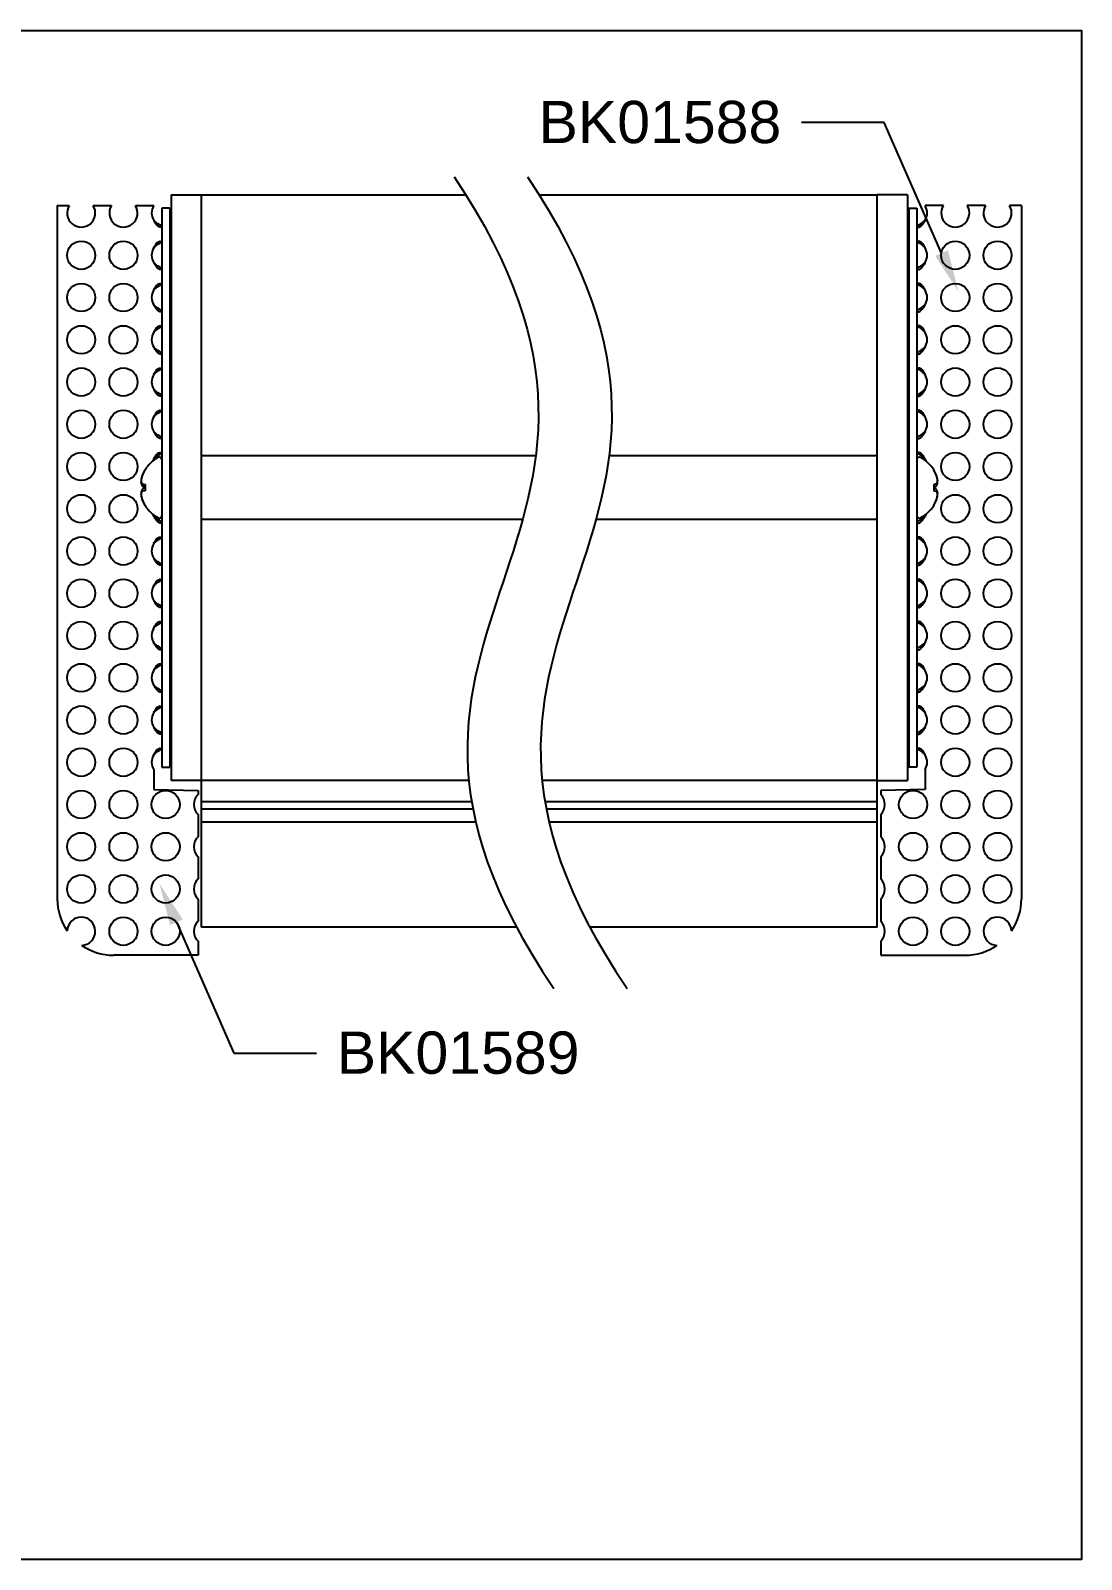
# Model space of a CAD drawing. Extents: x -0.6 to 12.5, y -6.8 to 0.
# Drawn here: x 7.84 to 12.51, y -6.78 to 0 of the extents above; entities that cross this region are included whole.
import ezdxf
from ezdxf import colors
from ezdxf.entities.mleader import LeaderData, LeaderLine
from ezdxf.math import Vec2, Vec3

# ---------------------------------------------------------------- set-up
doc = ezdxf.new("R2010")
doc.units = 0
doc.header["$LTSCALE"] = 0.5
doc.header["$MEASUREMENT"] = 0
for name, color, linetype in [('Brackets', 181, 'CONTINUOUS'), ('Dimension', 10, 'CONTINUOUS'), ('End Cap', 92, 'CONTINUOUS'), ('FAB DWG', 221, 'CONTINUOUS'), ('Hardware', 242, 'CONTINUOUS'), ('Housing', 150, 'CONTINUOUS')]:
    doc.layers.add(name, color=color, linetype=linetype)
doc.layers.add('Text-Unprinted', color=131, linetype='CONTINUOUS', plot=False)
doc.styles.add('LSAD_Standard', font='arial.ttf')

msp = doc.modelspace()

# ---------------------------------------------------------------- linework, layer by layer
at = {"layer": 'Brackets', "transparency": 16777216}
for p, q in [((7.962, -0.7768), (7.962, -3.8534)), ((7.962, -0.7768), (8.0151, -0.7768)), ((8.1214, -0.7768), (8.2026, -0.7768)), ((8.3089, -0.7768), (8.3901, -0.7768)), ((8.462, -0.7883), (8.4261, -0.7883)), ((8.4261, -0.7883), (8.4261, -3.2685)), ((8.462, -0.7883), (8.462, -3.2685)), ((11.7433, -0.7883), (11.7792, -0.7883)), ((11.7433, -0.7883), (11.7433, -3.2685)), ((11.7792, -0.7883), (11.7792, -3.2685)), ((11.8964, -0.7768), (11.8152, -0.7768)), ((12.0839, -0.7768), (12.0027, -0.7768)), ((12.2433, -0.7768), (12.1902, -0.7768)), ((12.2433, -0.7768), (12.2433, -3.8534)), ((8.3901, -3.28), (8.3901, -3.3687)), ((8.4261, -3.2685), (8.462, -3.2685)), ((11.7792, -3.2685), (11.7433, -3.2685)), ((11.8152, -3.28), (11.8152, -3.3687)), ((8.3901, -3.3687), (8.587, -3.3721)), ((8.587, -3.3721), (8.587, -3.39)), ((11.8152, -3.3687), (11.6183, -3.3721)), ((11.6183, -3.3721), (11.6183, -3.39)), ((8.587, -3.4793), (8.587, -3.5775)), ((11.6183, -3.4793), (11.6183, -3.5775)), ((8.587, -3.6668), (8.587, -3.765)), ((11.6183, -3.6668), (11.6183, -3.765)), ((8.587, -3.8543), (8.587, -3.9525)), ((11.6183, -3.8543), (11.6183, -3.9525)), ((8.587, -4.0418), (8.587, -4.1034)), ((11.6183, -4.0418), (11.6183, -4.1034)), ((8.587, -4.1034), (8.212, -4.1034)), ((11.6183, -4.1034), (11.9933, -4.1034))]:
    msp.add_line(p, q, dxfattribs=at)
at = {"layer": 'Brackets', "transparency": 16777216, "flags": 128}
for points in [[(8.3901, -1.9018), (8.3861, -1.9094), (8.3856, -1.9106)], [(11.8152, -1.9018), (11.8192, -1.9094), (11.8197, -1.9106)], [(8.3856, -2.1461), (8.3861, -2.1474), (8.3901, -2.155)], [(11.8197, -2.1461), (11.8192, -2.1474), (11.8152, -2.155)]]:
    msp.add_lwpolyline(points, dxfattribs=at)
at = {"layer": 'Brackets', "transparency": 16777216}
for centre in [(8.0683, -0.9971), (8.2558, -0.9971), (11.9495, -0.9971), (12.137, -0.9971), (8.0683, -1.1846), (8.2558, -1.1846), (11.9495, -1.1846), (12.137, -1.1846), (8.0683, -1.3721), (8.2558, -1.3721), (11.9495, -1.3721), (12.137, -1.3721), (8.0683, -1.5596), (8.2558, -1.5596), (11.9495, -1.5596), (12.137, -1.5596), (8.0683, -1.7471), (8.2558, -1.7471), (11.9495, -1.7471), (12.137, -1.7471), (8.0683, -1.9346), (8.2558, -1.9346), (11.9495, -1.9346), (12.137, -1.9346), (8.0683, -2.1221), (8.2558, -2.1221), (11.9495, -2.1221), (12.137, -2.1221), (8.0683, -2.3096), (8.2558, -2.3096), (11.9495, -2.3096), (12.137, -2.3096), (8.0683, -2.4971), (8.2558, -2.4971), (11.9495, -2.4971), (12.137, -2.4971), (8.0683, -2.6846), (8.2558, -2.6846), (11.9495, -2.6846), (12.137, -2.6846), (8.0683, -2.8721), (8.2558, -2.8721), (11.9495, -2.8721), (12.137, -2.8721), (8.0683, -3.0596), (8.2558, -3.0596), (11.9495, -3.0596), (12.137, -3.0596), (8.0683, -3.2471), (8.2558, -3.2471), (11.9495, -3.2471), (12.137, -3.2471), (8.0683, -3.4346), (8.2558, -3.4346), (8.4433, -3.4346), (11.762, -3.4346), (11.9495, -3.4346), (12.137, -3.4346), (8.0683, -3.6221), (8.2558, -3.6221), (8.4433, -3.6221), (11.762, -3.6221), (11.9495, -3.6221), (12.137, -3.6221), (8.0683, -3.8096), (8.2558, -3.8096), (8.4433, -3.8096), (11.762, -3.8096), (11.9495, -3.8096), (12.137, -3.8096), (8.2558, -3.9971), (8.4433, -3.9971), (11.762, -3.9971), (11.9495, -3.9971)]:
    msp.add_circle(centre, 0.0625, dxfattribs=at)
for centre, radius, start, end in [((8.0683, -0.8096), 0.0625, 148.2552, 31.7448), ((8.2558, -0.8096), 0.0625, 148.2552, 31.7448), ((8.4433, -0.8096), 0.0625, 148.2552, 211.7448), ((11.762, -0.8096), 0.0625, 328.2552, 31.7448), ((11.9495, -0.8096), 0.0625, 148.2552, 31.7448), ((12.137, -0.8096), 0.0625, 148.2552, 31.7448), ((8.4433, -0.9971), 0.0625, 148.2552, 211.7448), ((11.762, -0.9971), 0.0625, 328.2552, 31.7448), ((8.4433, -1.1846), 0.0625, 148.2552, 211.7448), ((11.762, -1.1846), 0.0625, 328.2552, 31.7448), ((8.4433, -1.3721), 0.0625, 148.2552, 211.7448), ((11.762, -1.3721), 0.0625, 328.2552, 31.7448), ((8.4433, -1.5596), 0.0625, 148.2552, 211.7448), ((11.762, -1.5596), 0.0625, 328.2552, 31.7448), ((8.4433, -1.7471), 0.0625, 148.2552, 211.7448), ((11.762, -1.7471), 0.0625, 328.2552, 31.7448), ((8.4433, -2.3096), 0.0625, 148.2552, 211.7448), ((11.762, -2.3096), 0.0625, 328.2552, 31.7448), ((8.4433, -2.4971), 0.0625, 148.2552, 211.7448), ((11.762, -2.4971), 0.0625, 328.2552, 31.7448), ((8.4433, -2.6846), 0.0625, 148.2552, 211.7448), ((11.762, -2.6846), 0.0625, 328.2552, 31.7448), ((8.4433, -2.8721), 0.0625, 148.2552, 211.7448), ((11.762, -2.8721), 0.0625, 328.2552, 31.7448), ((8.4433, -3.0596), 0.0625, 148.2552, 211.7448), ((11.762, -3.0596), 0.0625, 328.2552, 31.7448), ((8.4433, -3.2471), 0.0625, 148.2552, 211.7448), ((11.762, -3.2471), 0.0625, 328.2552, 31.7448), ((8.6308, -3.4346), 0.0625, 134.427, 225.573), ((11.5745, -3.4346), 0.0625, 314.427, 45.573), ((8.6308, -3.6221), 0.0625, 134.427, 225.573), ((11.5745, -3.6221), 0.0625, 314.427, 45.573), ((8.6308, -3.8096), 0.0625, 134.427, 225.573), ((11.5745, -3.8096), 0.0625, 314.427, 45.573), ((8.212, -3.8534), 0.25, 180, 214.43019), ((11.9933, -3.8534), 0.25, 325.56981, 0), ((8.0683, -3.9971), 0.0625, 272.20031, 177.79969), ((12.137, -3.9971), 0.0625, 2.20031, 267.79969), ((8.6308, -3.9971), 0.0625, 134.427, 225.573), ((11.5745, -3.9971), 0.0625, 314.427, 45.573), ((8.212, -3.8534), 0.25, 235.56981, 270), ((11.9933, -3.8534), 0.25, 270, 304.43019)]:
    msp.add_arc(centre, radius, start, end, dxfattribs=at)
for points, knots in [([(8.4257, -0.8667), (8.4223, -0.8651), (8.4102, -0.8594), (8.3986, -0.8496), (8.3901, -0.8425)], [0, 0, 0, 0, 0.2728209, 1, 1, 1, 1]), ([(8.4261, -0.8636), (8.426, -0.8655), (8.4257, -0.8691), (8.4234, -0.8725), (8.4196, -0.8735), (8.4145, -0.8719), (8.4087, -0.8678), (8.3997, -0.8587), (8.3941, -0.8493), (8.3901, -0.8425)], [0, 0, 0, 0, 0.12992, 0.242037, 0.343623, 0.444264, 0.553789, 0.679972, 1, 1, 1, 1]), ([(11.7792, -0.8636), (11.7793, -0.8655), (11.7796, -0.8691), (11.7819, -0.8725), (11.7858, -0.8735), (11.7908, -0.8719), (11.7966, -0.8678), (11.8057, -0.8587), (11.8112, -0.8493), (11.8152, -0.8425)], [0, 0, 0, 0, 0.12992, 0.242037, 0.343623, 0.444264, 0.553789, 0.679972, 1, 1, 1, 1]), ([(11.7796, -0.8667), (11.783, -0.8651), (11.7951, -0.8594), (11.8067, -0.8496), (11.8152, -0.8425)], [0, 0, 0, 0, 0.2728209, 1, 1, 1, 1]), ([(8.3901, -0.9643), (8.3932, -0.9579), (8.3975, -0.949), (8.406, -0.9404), (8.412, -0.9365), (8.4177, -0.9349), (8.4223, -0.9356), (8.4255, -0.9383), (8.4259, -0.9415), (8.4261, -0.9432)], [0, 0, 0, 0, 0.28993, 0.408037, 0.51552, 0.620506, 0.731668, 0.856396, 1, 1, 1, 1]), ([(8.3901, -0.9643), (8.3933, -0.9608), (8.3996, -0.954), (8.4108, -0.9461), (8.4196, -0.9413), (8.4243, -0.9399), (8.4253, -0.9396)], [0, 0, 0, 0, 0.314249, 0.618289, 0.921469, 1, 1, 1, 1]), ([(11.8152, -0.9643), (11.8121, -0.9579), (11.8078, -0.949), (11.7993, -0.9404), (11.7933, -0.9365), (11.7876, -0.9349), (11.783, -0.9356), (11.7798, -0.9383), (11.7794, -0.9415), (11.7792, -0.9432)], [0, 0, 0, 0, 0.28993, 0.408037, 0.51552, 0.620506, 0.731668, 0.856396, 1, 1, 1, 1]), ([(11.8152, -0.9643), (11.812, -0.9608), (11.8057, -0.954), (11.7945, -0.9461), (11.7857, -0.9413), (11.781, -0.9399), (11.7801, -0.9396)], [0, 0, 0, 0, 0.314249, 0.618289, 0.921469, 1, 1, 1, 1]), ([(8.4257, -1.0542), (8.4223, -1.0526), (8.4102, -1.0469), (8.3986, -1.0371), (8.3901, -1.03)], [0, 0, 0, 0, 0.272821, 1, 1, 1, 1]), ([(8.4261, -1.0511), (8.426, -1.053), (8.4257, -1.0566), (8.4234, -1.06), (8.4196, -1.061), (8.4145, -1.0594), (8.4087, -1.0553), (8.3997, -1.0462), (8.3941, -1.0368), (8.3901, -1.03)], [0, 0, 0, 0, 0.12992, 0.242037, 0.343623, 0.444264, 0.553789, 0.679972, 1, 1, 1, 1]), ([(11.7792, -1.0511), (11.7793, -1.053), (11.7796, -1.0566), (11.7819, -1.06), (11.7858, -1.061), (11.7908, -1.0594), (11.7966, -1.0553), (11.8057, -1.0462), (11.8112, -1.0368), (11.8152, -1.03)], [0, 0, 0, 0, 0.12992, 0.242037, 0.343623, 0.444264, 0.553789, 0.679972, 1, 1, 1, 1]), ([(11.7796, -1.0542), (11.783, -1.0526), (11.7951, -1.0469), (11.8067, -1.0371), (11.8152, -1.03)], [0, 0, 0, 0, 0.272821, 1, 1, 1, 1]), ([(8.3901, -1.1518), (8.3932, -1.1454), (8.3975, -1.1365), (8.406, -1.1279), (8.412, -1.124), (8.4177, -1.1224), (8.4223, -1.1231), (8.4255, -1.1258), (8.4259, -1.129), (8.4261, -1.1307)], [0, 0, 0, 0, 0.28993, 0.408037, 0.51552, 0.620506, 0.731668, 0.856396, 1, 1, 1, 1]), ([(8.3901, -1.1518), (8.3933, -1.1483), (8.3996, -1.1415), (8.4108, -1.1336), (8.4196, -1.1288), (8.4243, -1.1274), (8.4253, -1.1271)], [0, 0, 0, 0, 0.314249, 0.618289, 0.921469, 1, 1, 1, 1]), ([(11.8152, -1.1518), (11.8121, -1.1454), (11.8078, -1.1365), (11.7993, -1.1279), (11.7933, -1.124), (11.7876, -1.1224), (11.783, -1.1231), (11.7798, -1.1258), (11.7794, -1.129), (11.7792, -1.1307)], [0, 0, 0, 0, 0.28993, 0.408037, 0.51552, 0.620506, 0.731668, 0.856396, 1, 1, 1, 1]), ([(11.8152, -1.1518), (11.812, -1.1483), (11.8057, -1.1415), (11.7945, -1.1336), (11.7857, -1.1288), (11.781, -1.1274), (11.7801, -1.1271)], [0, 0, 0, 0, 0.314249, 0.618289, 0.921469, 1, 1, 1, 1]), ([(8.4257, -1.2417), (8.4223, -1.2401), (8.4102, -1.2344), (8.3986, -1.2246), (8.3901, -1.2175)], [0, 0, 0, 0, 0.272821, 1, 1, 1, 1]), ([(8.4261, -1.2386), (8.426, -1.2405), (8.4257, -1.2441), (8.4234, -1.2475), (8.4196, -1.2485), (8.4145, -1.2469), (8.4087, -1.2428), (8.3997, -1.2337), (8.3941, -1.2243), (8.3901, -1.2175)], [0, 0, 0, 0, 0.12992, 0.242037, 0.343623, 0.444264, 0.553789, 0.679972, 1, 1, 1, 1]), ([(11.7792, -1.2386), (11.7793, -1.2405), (11.7796, -1.2441), (11.7819, -1.2475), (11.7858, -1.2485), (11.7908, -1.2469), (11.7966, -1.2428), (11.8057, -1.2337), (11.8112, -1.2243), (11.8152, -1.2175)], [0, 0, 0, 0, 0.12992, 0.242037, 0.343623, 0.444264, 0.553789, 0.679972, 1, 1, 1, 1]), ([(11.7796, -1.2417), (11.783, -1.2401), (11.7951, -1.2344), (11.8067, -1.2246), (11.8152, -1.2175)], [0, 0, 0, 0, 0.272821, 1, 1, 1, 1]), ([(8.3901, -1.3393), (8.3932, -1.3329), (8.3975, -1.324), (8.406, -1.3154), (8.412, -1.3115), (8.4177, -1.3099), (8.4223, -1.3106), (8.4255, -1.3133), (8.4259, -1.3165), (8.4261, -1.3182)], [0, 0, 0, 0, 0.28993, 0.408037, 0.51552, 0.620506, 0.731668, 0.856396, 1, 1, 1, 1]), ([(8.3901, -1.3393), (8.3933, -1.3358), (8.3996, -1.329), (8.4108, -1.3211), (8.4196, -1.3163), (8.4243, -1.3149), (8.4253, -1.3146)], [0, 0, 0, 0, 0.3142489, 0.6182886, 0.9214691, 1, 1, 1, 1]), ([(11.8152, -1.3393), (11.8121, -1.3329), (11.8078, -1.324), (11.7993, -1.3154), (11.7933, -1.3115), (11.7876, -1.3099), (11.783, -1.3106), (11.7798, -1.3133), (11.7794, -1.3165), (11.7792, -1.3182)], [0, 0, 0, 0, 0.28993, 0.408037, 0.51552, 0.620506, 0.731668, 0.856396, 1, 1, 1, 1]), ([(11.8152, -1.3393), (11.812, -1.3358), (11.8057, -1.329), (11.7945, -1.3211), (11.7857, -1.3163), (11.781, -1.3149), (11.7801, -1.3146)], [0, 0, 0, 0, 0.3142489, 0.6182886, 0.9214691, 1, 1, 1, 1]), ([(8.4259, -1.4293), (8.4225, -1.4277), (8.4103, -1.422), (8.3986, -1.4121), (8.3901, -1.405)], [0, 0, 0, 0, 0.277449, 1, 1, 1, 1]), ([(8.4261, -1.4261), (8.426, -1.428), (8.4257, -1.4316), (8.4234, -1.435), (8.4196, -1.436), (8.4145, -1.4344), (8.4087, -1.4303), (8.3997, -1.4212), (8.3941, -1.4118), (8.3901, -1.405)], [0, 0, 0, 0, 0.12992, 0.242037, 0.343623, 0.444264, 0.553789, 0.679972, 1, 1, 1, 1]), ([(11.7792, -1.4261), (11.7793, -1.428), (11.7796, -1.4316), (11.7819, -1.435), (11.7858, -1.436), (11.7908, -1.4344), (11.7966, -1.4303), (11.8057, -1.4212), (11.8112, -1.4118), (11.8152, -1.405)], [0, 0, 0, 0, 0.12992, 0.242037, 0.343623, 0.444264, 0.553789, 0.679972, 1, 1, 1, 1]), ([(11.7794, -1.4293), (11.7828, -1.4277), (11.7951, -1.422), (11.8067, -1.4121), (11.8152, -1.405)], [0, 0, 0, 0, 0.277449, 1, 1, 1, 1]), ([(8.3901, -1.5268), (8.3932, -1.5204), (8.3975, -1.5115), (8.406, -1.5029), (8.412, -1.499), (8.4177, -1.4974), (8.4223, -1.4981), (8.4255, -1.5008), (8.4259, -1.504), (8.4261, -1.5057)], [0, 0, 0, 0, 0.28993, 0.408037, 0.51552, 0.620506, 0.731668, 0.856396, 1, 1, 1, 1]), ([(8.3901, -1.5268), (8.3933, -1.5233), (8.3996, -1.5165), (8.4108, -1.5086), (8.4196, -1.5038), (8.4243, -1.5024), (8.4253, -1.5021)], [0, 0, 0, 0, 0.314249, 0.618289, 0.921469, 1, 1, 1, 1]), ([(11.8152, -1.5268), (11.8121, -1.5204), (11.8078, -1.5115), (11.7993, -1.5029), (11.7933, -1.499), (11.7876, -1.4974), (11.783, -1.4981), (11.7798, -1.5008), (11.7794, -1.504), (11.7792, -1.5057)], [0, 0, 0, 0, 0.28993, 0.408037, 0.51552, 0.620506, 0.731668, 0.856396, 1, 1, 1, 1]), ([(11.8152, -1.5268), (11.812, -1.5233), (11.8057, -1.5165), (11.7945, -1.5086), (11.7857, -1.5038), (11.781, -1.5024), (11.7801, -1.5021)], [0, 0, 0, 0, 0.314249, 0.618289, 0.921469, 1, 1, 1, 1]), ([(8.4257, -1.6167), (8.4223, -1.6151), (8.4102, -1.6094), (8.3986, -1.5996), (8.3901, -1.5925)], [0, 0, 0, 0, 0.272821, 1, 1, 1, 1]), ([(8.4261, -1.6136), (8.426, -1.6155), (8.4257, -1.6191), (8.4234, -1.6225), (8.4196, -1.6235), (8.4145, -1.6219), (8.4087, -1.6178), (8.3997, -1.6087), (8.3941, -1.5993), (8.3901, -1.5925)], [0, 0, 0, 0, 0.12992, 0.242037, 0.343623, 0.444264, 0.553789, 0.679972, 1, 1, 1, 1]), ([(11.7792, -1.6136), (11.7793, -1.6155), (11.7796, -1.6191), (11.7819, -1.6225), (11.7858, -1.6235), (11.7908, -1.6219), (11.7966, -1.6178), (11.8057, -1.6087), (11.8112, -1.5993), (11.8152, -1.5925)], [0, 0, 0, 0, 0.12992, 0.242037, 0.343623, 0.444264, 0.553789, 0.679972, 1, 1, 1, 1]), ([(11.7796, -1.6167), (11.783, -1.6151), (11.7951, -1.6094), (11.8067, -1.5996), (11.8152, -1.5925)], [0, 0, 0, 0, 0.272821, 1, 1, 1, 1]), ([(8.3901, -1.7143), (8.3932, -1.7079), (8.3975, -1.699), (8.406, -1.6904), (8.412, -1.6865), (8.4177, -1.6849), (8.4223, -1.6856), (8.4255, -1.6883), (8.4259, -1.6915), (8.4261, -1.6932)], [0, 0, 0, 0, 0.28993, 0.408037, 0.5155201, 0.6205058, 0.731668, 0.8563965, 1, 1, 1, 1]), ([(8.3901, -1.7143), (8.3933, -1.7108), (8.3996, -1.704), (8.4108, -1.6961), (8.4196, -1.6913), (8.4243, -1.6899), (8.4253, -1.6896)], [0, 0, 0, 0, 0.314249, 0.618289, 0.921469, 1, 1, 1, 1]), ([(11.8152, -1.7143), (11.8121, -1.7079), (11.8078, -1.699), (11.7993, -1.6904), (11.7933, -1.6865), (11.7876, -1.6849), (11.783, -1.6856), (11.7798, -1.6883), (11.7794, -1.6915), (11.7792, -1.6932)], [0, 0, 0, 0, 0.28993, 0.408037, 0.5155201, 0.6205058, 0.731668, 0.8563965, 1, 1, 1, 1]), ([(11.8152, -1.7143), (11.812, -1.7108), (11.8057, -1.704), (11.7945, -1.6961), (11.7857, -1.6913), (11.781, -1.6899), (11.7801, -1.6896)], [0, 0, 0, 0, 0.314249, 0.618289, 0.921469, 1, 1, 1, 1]), ([(8.4257, -1.8042), (8.4223, -1.8026), (8.4102, -1.7969), (8.3986, -1.7871), (8.3901, -1.78)], [0, 0, 0, 0, 0.272821, 1, 1, 1, 1]), ([(8.4261, -1.8011), (8.426, -1.803), (8.4257, -1.8066), (8.4234, -1.81), (8.4196, -1.811), (8.4145, -1.8094), (8.4087, -1.8053), (8.3997, -1.7962), (8.3941, -1.7868), (8.3901, -1.78)], [0, 0, 0, 0, 0.12992, 0.242037, 0.343623, 0.444264, 0.553789, 0.679972, 1, 1, 1, 1]), ([(11.7792, -1.8011), (11.7793, -1.803), (11.7796, -1.8066), (11.7819, -1.81), (11.7858, -1.811), (11.7908, -1.8094), (11.7966, -1.8053), (11.8057, -1.7962), (11.8112, -1.7868), (11.8152, -1.78)], [0, 0, 0, 0, 0.12992, 0.242037, 0.343623, 0.444264, 0.553789, 0.679972, 1, 1, 1, 1]), ([(11.7796, -1.8042), (11.783, -1.8026), (11.7951, -1.7969), (11.8067, -1.7871), (11.8152, -1.78)], [0, 0, 0, 0, 0.272821, 1, 1, 1, 1]), ([(8.3901, -1.9018), (8.3932, -1.8954), (8.3975, -1.8865), (8.406, -1.8779), (8.412, -1.874), (8.4177, -1.8724), (8.4223, -1.8731), (8.4255, -1.8758), (8.4259, -1.879), (8.4261, -1.8807)], [0, 0, 0, 0, 0.28993, 0.408037, 0.51552, 0.620506, 0.731668, 0.856396, 1, 1, 1, 1]), ([(8.3901, -1.9018), (8.3933, -1.8983), (8.3996, -1.8915), (8.4108, -1.8836), (8.4196, -1.8788), (8.4243, -1.8774), (8.4253, -1.8771)], [0, 0, 0, 0, 0.314249, 0.618289, 0.921469, 1, 1, 1, 1]), ([(11.8152, -1.9018), (11.8121, -1.8954), (11.8078, -1.8865), (11.7993, -1.8779), (11.7933, -1.874), (11.7876, -1.8724), (11.783, -1.8731), (11.7798, -1.8758), (11.7794, -1.879), (11.7792, -1.8807)], [0, 0, 0, 0, 0.28993, 0.408037, 0.51552, 0.620506, 0.731668, 0.856396, 1, 1, 1, 1]), ([(11.8152, -1.9018), (11.812, -1.8983), (11.8057, -1.8915), (11.7945, -1.8836), (11.7857, -1.8788), (11.781, -1.8774), (11.7801, -1.8771)], [0, 0, 0, 0, 0.314249, 0.618289, 0.921469, 1, 1, 1, 1]), ([(8.4259, -2.1793), (8.4225, -2.1777), (8.4103, -2.172), (8.3986, -2.1621), (8.3901, -2.155)], [0, 0, 0, 0, 0.277449, 1, 1, 1, 1]), ([(8.4261, -2.1761), (8.426, -2.178), (8.4257, -2.1816), (8.4234, -2.185), (8.4196, -2.186), (8.4145, -2.1844), (8.4087, -2.1803), (8.3997, -2.1712), (8.3941, -2.1618), (8.3901, -2.155)], [0, 0, 0, 0, 0.12992, 0.242037, 0.343623, 0.444264, 0.553789, 0.679972, 1, 1, 1, 1]), ([(11.7792, -2.1761), (11.7793, -2.178), (11.7796, -2.1816), (11.7819, -2.185), (11.7858, -2.186), (11.7908, -2.1844), (11.7966, -2.1803), (11.8057, -2.1712), (11.8112, -2.1618), (11.8152, -2.155)], [0, 0, 0, 0, 0.12992, 0.242037, 0.343623, 0.444264, 0.553789, 0.679972, 1, 1, 1, 1]), ([(11.7794, -2.1793), (11.7828, -2.1777), (11.7951, -2.172), (11.8067, -2.1621), (11.8152, -2.155)], [0, 0, 0, 0, 0.277449, 1, 1, 1, 1]), ([(8.3901, -2.2768), (8.3932, -2.2704), (8.3975, -2.2615), (8.406, -2.2529), (8.412, -2.249), (8.4177, -2.2474), (8.4223, -2.2481), (8.4255, -2.2508), (8.4259, -2.254), (8.4261, -2.2557)], [0, 0, 0, 0, 0.28993, 0.408037, 0.51552, 0.620506, 0.731668, 0.856396, 1, 1, 1, 1]), ([(8.3901, -2.2768), (8.3933, -2.2733), (8.3996, -2.2665), (8.4108, -2.2586), (8.4196, -2.2538), (8.4243, -2.2524), (8.4253, -2.2521)], [0, 0, 0, 0, 0.314249, 0.618289, 0.921469, 1, 1, 1, 1]), ([(11.8152, -2.2768), (11.8121, -2.2704), (11.8078, -2.2615), (11.7993, -2.2529), (11.7933, -2.249), (11.7876, -2.2474), (11.783, -2.2481), (11.7798, -2.2508), (11.7794, -2.254), (11.7792, -2.2557)], [0, 0, 0, 0, 0.28993, 0.408037, 0.51552, 0.620506, 0.731668, 0.856396, 1, 1, 1, 1]), ([(11.8152, -2.2768), (11.812, -2.2733), (11.8057, -2.2665), (11.7945, -2.2586), (11.7857, -2.2538), (11.781, -2.2524), (11.7801, -2.2521)], [0, 0, 0, 0, 0.314249, 0.618289, 0.921469, 1, 1, 1, 1]), ([(8.4259, -2.3668), (8.4225, -2.3652), (8.4103, -2.3595), (8.3986, -2.3496), (8.3901, -2.3425)], [0, 0, 0, 0, 0.277449, 1, 1, 1, 1]), ([(8.4261, -2.3636), (8.426, -2.3655), (8.4257, -2.3691), (8.4234, -2.3725), (8.4196, -2.3735), (8.4145, -2.3719), (8.4087, -2.3678), (8.3997, -2.3587), (8.3941, -2.3493), (8.3901, -2.3425)], [0, 0, 0, 0, 0.12992, 0.242037, 0.343623, 0.444264, 0.553789, 0.679972, 1, 1, 1, 1]), ([(11.7792, -2.3636), (11.7793, -2.3655), (11.7796, -2.3691), (11.7819, -2.3725), (11.7858, -2.3735), (11.7908, -2.3719), (11.7966, -2.3678), (11.8057, -2.3587), (11.8112, -2.3493), (11.8152, -2.3425)], [0, 0, 0, 0, 0.12992, 0.242037, 0.343623, 0.444264, 0.553789, 0.679972, 1, 1, 1, 1]), ([(11.7794, -2.3668), (11.7828, -2.3652), (11.7951, -2.3595), (11.8067, -2.3496), (11.8152, -2.3425)], [0, 0, 0, 0, 0.277449, 1, 1, 1, 1]), ([(8.3901, -2.4643), (8.3932, -2.4579), (8.3975, -2.449), (8.406, -2.4404), (8.412, -2.4365), (8.4177, -2.4349), (8.4223, -2.4356), (8.4255, -2.4383), (8.4259, -2.4415), (8.4261, -2.4432)], [0, 0, 0, 0, 0.28993, 0.408037, 0.5155201, 0.6205058, 0.731668, 0.8563965, 1, 1, 1, 1]), ([(8.3901, -2.4643), (8.3933, -2.4608), (8.3996, -2.454), (8.4108, -2.4461), (8.4196, -2.4413), (8.4243, -2.4399), (8.4253, -2.4396)], [0, 0, 0, 0, 0.314249, 0.618289, 0.921469, 1, 1, 1, 1]), ([(11.8152, -2.4643), (11.8121, -2.4579), (11.8078, -2.449), (11.7993, -2.4404), (11.7933, -2.4365), (11.7876, -2.4349), (11.783, -2.4356), (11.7798, -2.4383), (11.7794, -2.4415), (11.7792, -2.4432)], [0, 0, 0, 0, 0.28993, 0.408037, 0.5155201, 0.6205058, 0.731668, 0.8563965, 1, 1, 1, 1]), ([(11.8152, -2.4643), (11.812, -2.4608), (11.8057, -2.454), (11.7945, -2.4461), (11.7857, -2.4413), (11.781, -2.4399), (11.7801, -2.4396)], [0, 0, 0, 0, 0.314249, 0.618289, 0.921469, 1, 1, 1, 1]), ([(8.4259, -2.5543), (8.4225, -2.5527), (8.4103, -2.547), (8.3986, -2.5371), (8.3901, -2.53)], [0, 0, 0, 0, 0.277449, 1, 1, 1, 1]), ([(8.4261, -2.5511), (8.426, -2.553), (8.4257, -2.5566), (8.4234, -2.56), (8.4196, -2.561), (8.4145, -2.5594), (8.4087, -2.5553), (8.3997, -2.5462), (8.3941, -2.5368), (8.3901, -2.53)], [0, 0, 0, 0, 0.12992, 0.242037, 0.343623, 0.444264, 0.553789, 0.679972, 1, 1, 1, 1]), ([(11.7792, -2.5511), (11.7793, -2.553), (11.7796, -2.5566), (11.7819, -2.56), (11.7858, -2.561), (11.7908, -2.5594), (11.7966, -2.5553), (11.8057, -2.5462), (11.8112, -2.5368), (11.8152, -2.53)], [0, 0, 0, 0, 0.12992, 0.242037, 0.343623, 0.444264, 0.553789, 0.679972, 1, 1, 1, 1]), ([(11.7794, -2.5543), (11.7828, -2.5527), (11.7951, -2.547), (11.8067, -2.5371), (11.8152, -2.53)], [0, 0, 0, 0, 0.277449, 1, 1, 1, 1]), ([(8.3901, -2.6518), (8.3932, -2.6454), (8.3975, -2.6365), (8.406, -2.6279), (8.412, -2.624), (8.4177, -2.6224), (8.4223, -2.6231), (8.4255, -2.6258), (8.4259, -2.629), (8.4261, -2.6307)], [0, 0, 0, 0, 0.28993, 0.408037, 0.51552, 0.620506, 0.731668, 0.856396, 1, 1, 1, 1]), ([(8.3901, -2.6518), (8.3933, -2.6483), (8.3996, -2.6415), (8.4108, -2.6336), (8.4196, -2.6288), (8.4243, -2.6274), (8.4253, -2.6271)], [0, 0, 0, 0, 0.314249, 0.618289, 0.921469, 1, 1, 1, 1]), ([(11.8152, -2.6518), (11.8121, -2.6454), (11.8078, -2.6365), (11.7993, -2.6279), (11.7933, -2.624), (11.7876, -2.6224), (11.783, -2.6231), (11.7798, -2.6258), (11.7794, -2.629), (11.7792, -2.6307)], [0, 0, 0, 0, 0.28993, 0.408037, 0.51552, 0.620506, 0.731668, 0.856396, 1, 1, 1, 1]), ([(11.8152, -2.6518), (11.812, -2.6483), (11.8057, -2.6415), (11.7945, -2.6336), (11.7857, -2.6288), (11.781, -2.6274), (11.7801, -2.6271)], [0, 0, 0, 0, 0.314249, 0.618289, 0.921469, 1, 1, 1, 1]), ([(8.4261, -2.7386), (8.426, -2.7405), (8.4257, -2.7441), (8.4234, -2.7475), (8.4196, -2.7485), (8.4145, -2.7469), (8.4087, -2.7428), (8.3997, -2.7337), (8.3941, -2.7243), (8.3901, -2.7175)], [0, 0, 0, 0, 0.1299201, 0.2420367, 0.3436235, 0.4442637, 0.5537893, 0.6799724, 1, 1, 1, 1]), ([(8.4257, -2.7417), (8.4223, -2.7401), (8.4102, -2.7344), (8.3986, -2.7246), (8.3901, -2.7175)], [0, 0, 0, 0, 0.272821, 1, 1, 1, 1]), ([(11.7792, -2.7386), (11.7793, -2.7405), (11.7796, -2.7441), (11.7819, -2.7475), (11.7858, -2.7485), (11.7908, -2.7469), (11.7966, -2.7428), (11.8057, -2.7337), (11.8112, -2.7243), (11.8152, -2.7175)], [0, 0, 0, 0, 0.1299201, 0.2420367, 0.3436235, 0.4442637, 0.5537893, 0.6799724, 1, 1, 1, 1]), ([(11.7796, -2.7417), (11.783, -2.7401), (11.7951, -2.7344), (11.8067, -2.7246), (11.8152, -2.7175)], [0, 0, 0, 0, 0.272821, 1, 1, 1, 1]), ([(8.3901, -2.8393), (8.3932, -2.8329), (8.3975, -2.824), (8.406, -2.8154), (8.412, -2.8115), (8.4177, -2.8099), (8.4223, -2.8106), (8.4255, -2.8133), (8.4259, -2.8165), (8.4261, -2.8182)], [0, 0, 0, 0, 0.28993, 0.408037, 0.51552, 0.620506, 0.731668, 0.856396, 1, 1, 1, 1]), ([(8.3901, -2.8393), (8.3933, -2.8358), (8.3996, -2.829), (8.4108, -2.8211), (8.4196, -2.8163), (8.4243, -2.8149), (8.4253, -2.8146)], [0, 0, 0, 0, 0.314249, 0.618289, 0.921469, 1, 1, 1, 1]), ([(11.8152, -2.8393), (11.8121, -2.8329), (11.8078, -2.824), (11.7993, -2.8154), (11.7933, -2.8115), (11.7876, -2.8099), (11.783, -2.8106), (11.7798, -2.8133), (11.7794, -2.8165), (11.7792, -2.8182)], [0, 0, 0, 0, 0.28993, 0.408037, 0.51552, 0.620506, 0.731668, 0.856396, 1, 1, 1, 1]), ([(11.8152, -2.8393), (11.812, -2.8358), (11.8057, -2.829), (11.7945, -2.8211), (11.7857, -2.8163), (11.781, -2.8149), (11.7801, -2.8146)], [0, 0, 0, 0, 0.314249, 0.618289, 0.921469, 1, 1, 1, 1]), ([(8.4257, -2.9292), (8.4223, -2.9276), (8.4102, -2.9219), (8.3986, -2.9121), (8.3901, -2.905)], [0, 0, 0, 0, 0.2728209, 1, 1, 1, 1]), ([(8.4261, -2.9261), (8.426, -2.928), (8.4257, -2.9316), (8.4234, -2.935), (8.4196, -2.936), (8.4145, -2.9344), (8.4087, -2.9303), (8.3997, -2.9212), (8.3941, -2.9118), (8.3901, -2.905)], [0, 0, 0, 0, 0.12992, 0.242037, 0.343623, 0.444264, 0.553789, 0.679972, 1, 1, 1, 1]), ([(11.7792, -2.9261), (11.7793, -2.928), (11.7796, -2.9316), (11.7819, -2.935), (11.7858, -2.936), (11.7908, -2.9344), (11.7966, -2.9303), (11.8057, -2.9212), (11.8112, -2.9118), (11.8152, -2.905)], [0, 0, 0, 0, 0.12992, 0.242037, 0.343623, 0.444264, 0.553789, 0.679972, 1, 1, 1, 1]), ([(11.7796, -2.9292), (11.783, -2.9276), (11.7951, -2.9219), (11.8067, -2.9121), (11.8152, -2.905)], [0, 0, 0, 0, 0.2728209, 1, 1, 1, 1]), ([(8.3901, -3.0268), (8.3932, -3.0204), (8.3975, -3.0115), (8.406, -3.0029), (8.412, -2.999), (8.4177, -2.9974), (8.4223, -2.9981), (8.4255, -3.0008), (8.4259, -3.004), (8.4261, -3.0057)], [0, 0, 0, 0, 0.28993, 0.408037, 0.51552, 0.620506, 0.731668, 0.856396, 1, 1, 1, 1]), ([(8.3901, -3.0268), (8.3933, -3.0233), (8.3996, -3.0165), (8.4108, -3.0086), (8.4196, -3.0038), (8.4243, -3.0024), (8.4253, -3.0021)], [0, 0, 0, 0, 0.314249, 0.618289, 0.921469, 1, 1, 1, 1]), ([(11.8152, -3.0268), (11.8121, -3.0204), (11.8078, -3.0115), (11.7993, -3.0029), (11.7933, -2.999), (11.7876, -2.9974), (11.783, -2.9981), (11.7798, -3.0008), (11.7794, -3.004), (11.7792, -3.0057)], [0, 0, 0, 0, 0.28993, 0.408037, 0.51552, 0.620506, 0.731668, 0.856396, 1, 1, 1, 1]), ([(11.8152, -3.0268), (11.812, -3.0233), (11.8057, -3.0165), (11.7945, -3.0086), (11.7857, -3.0038), (11.781, -3.0024), (11.7801, -3.0021)], [0, 0, 0, 0, 0.314249, 0.618289, 0.921469, 1, 1, 1, 1]), ([(8.4261, -3.1136), (8.426, -3.1155), (8.4257, -3.1191), (8.4234, -3.1225), (8.4196, -3.1235), (8.4145, -3.1219), (8.4087, -3.1178), (8.3997, -3.1087), (8.3941, -3.0993), (8.3901, -3.0925)], [0, 0, 0, 0, 0.12992, 0.242037, 0.343623, 0.444264, 0.553789, 0.679972, 1, 1, 1, 1]), ([(8.4257, -3.1167), (8.4223, -3.1151), (8.4102, -3.1094), (8.3986, -3.0996), (8.3901, -3.0925)], [0, 0, 0, 0, 0.272821, 1, 1, 1, 1]), ([(11.7792, -3.1136), (11.7793, -3.1155), (11.7796, -3.1191), (11.7819, -3.1225), (11.7858, -3.1235), (11.7908, -3.1219), (11.7966, -3.1178), (11.8057, -3.1087), (11.8112, -3.0993), (11.8152, -3.0925)], [0, 0, 0, 0, 0.12992, 0.242037, 0.343623, 0.444264, 0.553789, 0.679972, 1, 1, 1, 1]), ([(11.7796, -3.1167), (11.783, -3.1151), (11.7951, -3.1094), (11.8067, -3.0996), (11.8152, -3.0925)], [0, 0, 0, 0, 0.272821, 1, 1, 1, 1]), ([(8.3901, -3.2143), (8.3932, -3.2079), (8.3975, -3.199), (8.406, -3.1904), (8.412, -3.1865), (8.4177, -3.1849), (8.4223, -3.1856), (8.4255, -3.1883), (8.4259, -3.1915), (8.4261, -3.1932)], [0, 0, 0, 0, 0.28993, 0.408037, 0.51552, 0.620506, 0.731668, 0.856396, 1, 1, 1, 1]), ([(11.8152, -3.2143), (11.8121, -3.2079), (11.8078, -3.199), (11.7993, -3.1904), (11.7933, -3.1865), (11.7876, -3.1849), (11.783, -3.1856), (11.7798, -3.1883), (11.7794, -3.1915), (11.7792, -3.1932)], [0, 0, 0, 0, 0.28993, 0.408037, 0.51552, 0.620506, 0.731668, 0.856396, 1, 1, 1, 1]), ([(8.3901, -3.2143), (8.3933, -3.2108), (8.3996, -3.204), (8.4108, -3.1961), (8.4196, -3.1913), (8.4243, -3.1899), (8.4253, -3.1896)], [0, 0, 0, 0, 0.314249, 0.618289, 0.921469, 1, 1, 1, 1]), ([(11.8152, -3.2143), (11.812, -3.2108), (11.8057, -3.204), (11.7945, -3.1961), (11.7857, -3.1913), (11.781, -3.1899), (11.7801, -3.1896)], [0, 0, 0, 0, 0.314249, 0.618289, 0.921469, 1, 1, 1, 1])]:
    msp.add_open_spline(points, degree=3, knots=knots, dxfattribs=at)
at = {"layer": 'Dimension', "transparency": 16777216}
for points in [[(9.7244, -0.6488), (10.2665, -1.4585), (9.9456, -2.4501), (9.6085, -3.4282), (10.1668, -4.2514)], [(10.05, -0.6488), (10.5921, -1.4585), (10.2711, -2.4501), (9.9341, -3.4282), (10.4923, -4.2514)]]:
    msp.add_open_spline(points, degree=3, dxfattribs=at)
at = {"layer": 'End Cap', "transparency": 16777216}
for p, q in [((8.4682, -0.7284), (8.4682, -3.3284)), ((8.4682, -0.7284), (8.6027, -0.7284)), ((11.7372, -0.7284), (11.6027, -0.7284)), ((11.7372, -0.7284), (11.7372, -3.3284)), ((8.6027, -3.3284), (8.4682, -3.3284)), ((11.6027, -3.3284), (11.7372, -3.3284))]:
    msp.add_line(p, q, dxfattribs=at)
at = {"layer": 'Hardware', "transparency": 16777216}
for p, q in [((8.3517, -1.9489), (8.3517, -1.9502)), ((11.8536, -1.9489), (11.8536, -1.9502)), ((8.3343, -1.9968), (8.3346, -1.9976)), ((8.3343, -2.0055), (8.3346, -2.0022)), ((8.3359, -2.0057), (8.3343, -2.0055)), ((8.3396, -2.0122), (8.3517, -2.0144)), ((8.3517, -2.0228), (8.3396, -2.0208)), ((8.3517, -2.0144), (8.3517, -2.0424)), ((11.8658, -2.0122), (11.8536, -2.0144)), ((11.8536, -2.0144), (11.8536, -2.0424)), ((11.8536, -2.0228), (11.8658, -2.0208)), ((11.8694, -2.0057), (11.8711, -2.0055)), ((11.8711, -1.9968), (11.8707, -1.9976)), ((11.8711, -2.0055), (11.8707, -2.0022)), ((8.3343, -2.0512), (8.3346, -2.0546)), ((8.3343, -2.06), (8.3346, -2.0591)), ((8.3347, -2.0599), (8.3343, -2.06)), ((8.3517, -2.0424), (8.3396, -2.0445)), ((8.3403, -2.083), (8.3396, -2.083)), ((11.8536, -2.0424), (11.8658, -2.0445)), ((11.8651, -2.083), (11.8658, -2.083)), ((11.8706, -2.0599), (11.8711, -2.06)), ((11.8711, -2.0512), (11.8707, -2.0546)), ((11.8711, -2.06), (11.8707, -2.0591)), ((8.3517, -2.1066), (8.3517, -2.1078)), ((11.8536, -2.1066), (11.8536, -2.1078))]:
    msp.add_line(p, q, dxfattribs=at)
for centre, radius, start, end in [((8.4802, -2.0284), 0.151, 117.70008, 148.25791), ((8.4151, -1.9044), 0.011, 0, 117.70008), ((11.7902, -1.9044), 0.011, 62.29992, 180), ((11.7251, -2.0284), 0.151, 31.74209, 62.29992), ((8.4746, -2.0245), 0.1442, 148.3973, 159.39795), ((8.4821, -2.028), 0.1518, 149.15061, 159.8273), ((11.7307, -2.0245), 0.1442, 20.60205, 31.6027), ((11.7233, -2.028), 0.1518, 20.1727, 30.84939), ((8.4401, -2.009), 0.1065, 160.66274, 173.387), ((8.46, -2.0142), 0.1264, 162.25915, 173.9232), ((8.3691, -1.9915), 0.0361, 194.84633, 214.94098), ((8.3888, -1.9951), 0.0556, 190.79131, 207.5112), ((8.3939, -1.9286), 0.107, 239.49084, 246.79891), ((8.3939, -2.1282), 0.107, 113.20109, 120.50916), ((11.8114, -1.9286), 0.107, 293.20109, 300.50916), ((11.8114, -2.1282), 0.107, 59.49084, 66.79891), ((11.7652, -2.009), 0.1065, 6.613, 19.33726), ((11.7453, -2.0142), 0.1264, 6.0768, 17.74085), ((11.8362, -1.9915), 0.0361, 325.05902, 345.15367), ((11.8165, -1.9951), 0.0556, 332.4888, 349.20869), ((8.3888, -2.0617), 0.0556, 152.4888, 169.20869), ((8.3691, -2.0652), 0.0361, 145.05902, 165.15367), ((8.46, -2.0426), 0.1264, 186.0768, 197.74085), ((8.4401, -2.0477), 0.1065, 186.613, 199.33726), ((8.4821, -2.0288), 0.1518, 200.1727, 210.84939), ((8.4746, -2.0323), 0.1442, 200.60205, 211.6027), ((11.7233, -2.0288), 0.1518, 329.15061, 339.8273), ((11.7307, -2.0323), 0.1442, 328.3973, 339.39795), ((11.8165, -2.0617), 0.0556, 10.79131, 27.5112), ((11.8362, -2.0652), 0.0361, 14.84633, 34.94098), ((11.7453, -2.0426), 0.1264, 342.25915, 353.9232), ((11.7652, -2.0477), 0.1065, 340.66274, 353.387), ((8.4802, -2.0284), 0.151, 211.74209, 242.29992), ((8.4151, -2.1523), 0.011, 242.29992, 0), ((11.7902, -2.1523), 0.011, 180, 297.70008), ((11.7251, -2.0284), 0.151, 297.70008, 328.25791)]:
    msp.add_arc(centre, radius, start, end, dxfattribs=at)
at = {"layer": 'Housing', "transparency": 16777216}
for p, q in [((8.6027, -0.7284), (9.7761, -0.7284)), ((8.6027, -3.9784), (8.6027, -0.7284)), ((10.1016, -0.7284), (11.6027, -0.7284)), ((10.0865, -1.8878), (8.6027, -1.8878)), ((11.6027, -1.8878), (10.4121, -1.8878)), ((8.6027, -2.169), (10.0286, -2.169)), ((10.3542, -2.169), (11.6027, -2.169)), ((9.7896, -3.3284), (8.6027, -3.3284)), ((11.6027, -3.3284), (10.1151, -3.3284)), ((8.6027, -3.4208), (9.8019, -3.4208)), ((9.8082, -3.4558), (8.6027, -3.4558)), ((10.1275, -3.4208), (11.6027, -3.4208)), ((11.6027, -3.4558), (10.1337, -3.4558)), ((8.6027, -3.5114), (9.82, -3.5114)), ((10.1455, -3.5114), (11.6027, -3.5114)), ((10.001, -3.9784), (8.6027, -3.9784)), ((11.6027, -3.9784), (10.3265, -3.9784))]:
    msp.add_line(p, q, dxfattribs=at)
at = {"layer": 'Housing', "ltscale": 0.5, "transparency": 16777216}
msp.add_line((11.6027, -3.9784), (11.6027, -0.7284), dxfattribs=at)
at = {"layer": 'Text-Unprinted', "ltscale": 0.5, "transparency": 16777216}
msp.add_lwpolyline([(0, 0), (12.5096, 0), (12.5096, -6.7848), (0, -6.7848)], close=True, dxfattribs=at)

# ---------------------------------------------------------------- leaders
at = {"layer": 'FAB DWG', "ltscale": 0.5, "transparency": 16777216}
ml = msp.add_multileader_mtext('Standard', dxfattribs=at)
ml.set_content('\\A1;BK01588', color=256, style='LSAD_Standard')
ml.set_leader_properties()
ml.build(insert=Vec2(0, 0))
ml.multileader.update_dxf_attribs({"text_left_attachment_type": 2, "dogleg_length": 0.36, "arrow_head_size": 0.1875})
ctx = ml.context
ctx.base_point, ctx.char_height, ctx.arrow_head_size, ctx.landing_gap_size, ctx.plane_origin = Vec3(10.0397, -0.4076), 0.1875, 0.1875, 0.09, Vec3(16.6614, -17.2455)
ctx.left_attachment, ctx.text_align_type = 2, 2
notes = []
notes.append((ctx, [(0, (1, 1, 0), (11.634, -0.4073), (-1, 0), 0.3672, [(0, [(11.9639, -1.1592)], 0, [])])]))
ctx.mtext.insert, ctx.mtext.width, ctx.mtext.defined_height, ctx.mtext.alignment, ctx.mtext.flow_direction = Vec3(11.1768, -0.3119), 2.351815, 0.6491, 3, 5
ml = msp.add_multileader_mtext('Standard', dxfattribs=at)
ml.set_content('\\A1;BK01589', color=256, style='LSAD_Standard')
ml.set_leader_properties()
ml.build(insert=Vec2(0, 0))
ml.multileader.update_dxf_attribs({"text_left_attachment_type": 2, "dogleg_length": 0.36, "arrow_head_size": 0.1875})
ctx = ml.context
ctx.base_point, ctx.char_height, ctx.arrow_head_size, ctx.landing_gap_size, ctx.plane_origin = Vec3(9.113, -4.5377), 0.1875, 0.1875, 0.09, Vec3(7.169, 12.3005)
ctx.left_attachment = 2
notes.append((ctx, [(0, (1, 1, 0), (8.7458, -4.5377), (1, 0), 0.3672, [(0, [(8.4159, -3.7857)], 0, [])])]))
ctx.mtext.insert, ctx.mtext.width, ctx.mtext.defined_height, ctx.mtext.flow_direction = Vec3(9.203, -4.442), 2.351815, 0.6491, 5
for ctx, leaders in notes:
    for number, flags, end, landing, length, lines in leaders:
        leader = LeaderData()
        leader.index, (leader.has_last_leader_line, leader.has_dogleg_vector, leader.attachment_direction) = number, flags
        leader.last_leader_point, leader.dogleg_vector, leader.dogleg_length = Vec3(end), Vec3(landing), length
        for number, points, colour, breaks in lines:
            line = LeaderLine()
            line.index, line.vertices, line.color, line.breaks = number, Vec3.list(points), colors.encode_raw_color(colour), breaks
            leader.lines.append(line)
        ctx.leaders.append(leader)

doc.saveas('drawing.dxf')
